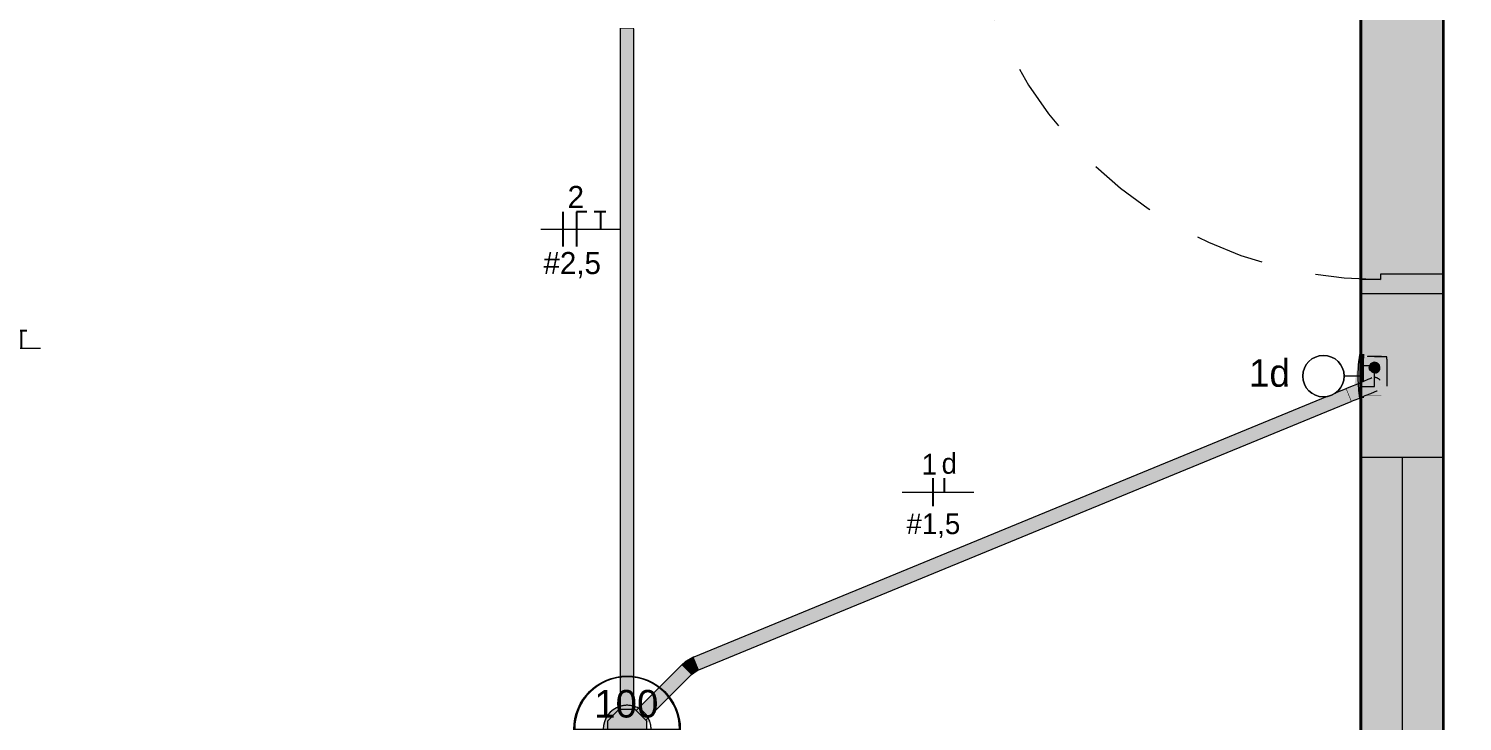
# Model space of a CAD drawing. Header units: metres. Extents: x 34 to 64.7, y -8.4 to 5.
# Drawn here: x 41.518 to 44.117, y 1.764 to 3.02 of the extents above; entities that cross this region are included whole.
import ezdxf

# ---------------------------------------------------------------- set-up
doc = ezdxf.new("R2010")
doc.units = ezdxf.units.M
doc.linetypes.add('Hidden 1_5', pattern=[0.0022, 0.0015, -0.0007])
doc.linetypes.add('IMPORT-HIDDEN2 _4_', pattern=[0.1875, 0.125, -0.0625])
for name, color, linetype, lineweight in [('A-ANNO-NOTE', 7, 'Continuous', 18), ('A-DETL', 7, 'Hidden 1_5', 18), ('ARQ-ELEV6', 7, 'Continuous', 18), ('ARQ-PAR', 7, 'Continuous', 18), ('ARQ-POR', 7, 'Continuous', 18), ('Dispositivos elétricos', 7, 'Continuous', 70), ('E-LITE', 7, 'Continuous', 50), ('E-LITE-EQPM-IDEN', 7, 'Continuous', 9), ('E-LITE-IDEN', 7, 'Continuous', 9), ('E-POWR-CNDT', 7, 'Continuous', 35), ('Identificadores de dispositivos elétricos', 7, 'Continuous', 9), ('S-BEAM', 7, 'Continuous', 18)]:
    doc.layers.add(name, color=color, linetype=linetype, lineweight=lineweight)
for name, color, linetype, lineweight, true_color in [('BASE ELETRICO__dwg', 7, 'Continuous', 18, 0x767676), ('Fase', 1, 'Continuous', 25, 0xff0000), ('Neutro', 5, 'Continuous', 25, 0x0000ff), ('Terra', 3, 'Continuous', 25, 0x00ff00)]:
    doc.layers.add(name, color=color, linetype=linetype, lineweight=lineweight, true_color=true_color)
doc.styles.add('Arial', font='arial.ttf', dxfattribs={"height": 0.05})
doc.styles.add('Century Gothic', font='GOTHIC.TTF', dxfattribs={"height": 0.05})
doc.styles.add('Century Gothic_1', font='GOTHIC.TTF', dxfattribs={"height": 0.04})
doc.styles.add('Century Gothic_2', font='GOTHIC.TTF', dxfattribs={"height": 0.0375})

# ---------------------------------------------------------------- blocks, each defined once
blk = doc.blocks.new('IFC_ifc-1-PLANTA BAIXA - TÉRREO')
at = {"layer": 'S-BEAM', "lineweight": 5, "true_color": 0xe6c9ab, "transparency": 33554675}
blk.add_hatch(color=9, dxfattribs=at).paths.add_polyline_path([(44.0826, 0.3), (44.0826, 3.32), (43.9326, 3.32), (43.9326, 2.425), (43.9354, 2.425), (43.9354, 2.4295), (43.9384, 2.4295), (43.9386, 2.425), (43.9455, 2.425), (43.9455, 2.4255), (43.9697, 2.4255), (43.9697, 2.425), (43.9801, 2.4249), (43.9801, 2.4055), (43.9806, 2.4055), (43.9806, 2.3745), (43.9801, 2.3745), (43.9801, 2.355), (43.9697, 2.355), (43.9697, 2.3545), (43.9455, 2.3545), (43.9455, 2.355), (43.9418, 2.355), (43.9384, 2.3536), (43.9384, 2.3506), (43.9354, 2.3506), (43.9354, 2.3525), (43.9326, 2.3515), (43.9326, 1.6283), (43.9354, 1.6273), (43.9354, 1.6295), (43.9384, 1.6295), (43.9386, 1.626), (43.9417, 1.625), (43.9455, 1.6252), (43.9455, 1.6255), (43.9697, 1.6255), (43.9697, 1.625), (43.9801, 1.6249), (43.9801, 1.6055), (43.9806, 1.6055), (43.9806, 1.5745), (43.9801, 1.5745), (43.9801, 1.555), (43.9697, 1.555), (43.9697, 1.5545), (43.9455, 1.5545), (43.9455, 1.555), (43.9384, 1.555), (43.9384, 1.5506), (43.9354, 1.5506), (43.9354, 1.555), (43.9326, 1.555), (43.9326, 0.3)])
at = {"layer": 'S-BEAM', "color": 253, "lineweight": 35, "true_color": 0xababab}
for p, q in [((43.9326, 4.67), (43.9326, 0.3)), ((44.0826, 0.3), (44.0826, 4.67))]:
    blk.add_line(p, q, dxfattribs=at)
at = {"layer": 'S-BEAM', "color": 9, "lineweight": 35, "true_color": 0xe3c7ab}
for p, q in [((43.9326, 0.3), (43.9326, 4.67)), ((44.0826, 0.3), (44.0826, 4.67)), ((43.9326, 3.32), (43.9326, 0.3)), ((44.0826, 0.3), (44.0826, 3.32))]:
    blk.add_line(p, q, dxfattribs=at)
at = {"layer": 'S-BEAM', "color": 9, "lineweight": 35, "true_color": 0xe5c8ab}
for p, q in [((43.9326, 3.32), (43.9326, 0.3)), ((43.9326, 0.3), (43.9326, 3.32)), ((43.9326, 0.3), (43.9326, 3.32)), ((44.0826, 0.3), (44.0826, 3.32)), ((44.0826, 0.3), (44.0826, 3.32)), ((44.0826, 0.3), (44.0826, 3.32))]:
    blk.add_line(p, q, dxfattribs=at)
blk = doc.blocks.new('BASE ELETRICO__dwg-8227098-PLANTA BAIXA - TÉRREO')
at = {"color": 252, "lineweight": 18, "true_color": 0x8e8e8e}
blk.add_line((44.0076, 2.2433), (44.0076, 0.4), dxfattribs=at)
at = {"layer": 'ARQ-ELEV6', "color": 252, "true_color": 0x8e8e8e}
blk.add_line((43.9326, 2.2433), (44.0826, 2.2433), dxfattribs=at)
at = {"layer": 'ARQ-PAR', "color": 252, "true_color": 0x8e8e8e}
for p, q in [((43.9326, 2.54), (43.9326, 2.4545)), ((43.9326, 2.3256), (43.9326, 1.6545))]:
    blk.add_line(p, q, dxfattribs=at)
at = {"layer": 'ARQ-PAR', "color": 252, "true_color": 0x8e8e8e, "flags": 128}
blk.add_lwpolyline([(42.2946, 3.32), (43.9326, 3.32), (43.9326, 3.22), (44.0826, 3.22), (44.0826, 0.2), (44.1168, 0.2)], dxfattribs=at)
at = {"layer": 'ARQ-POR', "color": 252, "true_color": 0x8e8e8e, "flags": 128}
blk.add_lwpolyline([(44.0826, 2.575), (43.9686, 2.575), (43.9686, 2.565), (43.9326, 2.565), (43.9326, 2.555), (43.9326, 2.54), (44.0826, 2.54), (44.0826, 2.575)], dxfattribs=at)
at = {"layer": 'ARQ-POR', "color": 252, "linetype": 'IMPORT-HIDDEN2 _4_', "true_color": 0x8e8e8e}
blk.add_arc((43.9689, 3.3193), 0.7543, 192.5774, 269.9718, dxfattribs=at)
blk = doc.blocks.new('1_a_1 Interruptor_Conjunto 4x2 - a_Simples-V2-PLANTA BAIXA - TÉRREO')
at = {"layer": 'E-LITE', "lineweight": 18, "true_color": 0xfbfbfb}
h = blk.add_hatch(color=7, dxfattribs=at)
h.paths.add_polyline_path([(-0.0395, 0.002), (-0.0395, 0), (-0.0385, 0), (-0.0393, 0.002)])
h.paths.add_polyline_path([(-0.0136, 0.0041), (-0.0117, 0), (0.0395, 0), (0.0395, 0.002), (0, 0.0051), (-0.0117, 0.0042)])
blk.add_hatch(color=7, dxfattribs=at).paths.add_polyline_path([(-0.0167, 0.0114), (-0.0136, 0.0041), (0, 0.0051), (0.0185, 0.0037), (0.0183, 0.0052), (0.0169, 0.0062), (-0.0162, 0.0114)])
at = {"layer": 'A-DETL'}
blk.add_line((-0.0385, 0), (-0.0119, 0), dxfattribs=at)
blk.add_arc((0, -0.2479), 0.253, 93.1011, 98.9698, dxfattribs=at)
at = {"layer": 'E-LITE', "lineweight": 18}
for p, q in [((-0.0395, 0.002), (-0.0395, 0)), ((-0.0395, 0), (-0.0385, 0)), ((-0.0118, 0), (0, 0)), ((0, 0), (0.0395, 0)), ((0.0395, 0), (0.0395, 0.002))]:
    blk.add_line(p, q, dxfattribs=at)
blk.add_arc((0, -0.2479), 0.253, 81.0302, 93.0898, dxfattribs=at)
blk = doc.blocks.new('PVC Corrugado Amarelo_Caixa de Luz 4x2 - PVC Corrugado Amarelo_Caixa de Luz 4x2-V3-PLANTA BAIXA - TÉRREO')
at = {"layer": 'E-POWR-CNDT', "linetype": 'Hidden 1_5', "lineweight": 18, "true_color": 0xffff00}
for points in [[(-0.035, 0.0321), (-0.035, 0.0371), (-0.0355, 0.0371), (-0.0355, 0.025), (-0.035, 0.025), (-0.035, 0.0313)], [(-0.005, 0.025), (-0.0056, 0.0282), (-0.0063, 0.03), (-0.0079, 0.0321), (-0.011, 0.0341), (-0.0129, 0.0347), (-0.015, 0.035), (-0.0181, 0.0345), (-0.02, 0.0337), (-0.0221, 0.0321), (-0.0237, 0.03), (-0.0248, 0.0266), (-0.025, 0.025), (-0.0244, 0.0218), (-0.0237, 0.02), (-0.0221, 0.0179), (-0.02, 0.0163), (-0.0176, 0.0153), (-0.015, 0.015), (-0.0124, 0.0153), (-0.01, 0.0163), (-0.0073, 0.0188), (-0.0062, 0.0204), (-0.0052, 0.0234), (-0.005, 0.0247)], [(-0.0121, 0.048), (-0.0155, 0.048), (-0.0155, 0.0475), (-0.0121, 0.0475), (-0.0121, 0.0478)], [(0, 0.048), (-0.0121, 0.0478), (-0.0121, 0.0475), (0, 0.0475)], [(0.0121, 0.0476), (0.0121, 0.048), (0, 0.048), (0, 0.0475), (0.0121, 0.0475)], [(0.0155, 0.0475), (0.0155, 0.048), (0.0121, 0.048), (0.0121, 0.0475), (0.0139, 0.0475)], [(0.035, 0.0153), (0.0349, 0.0475), (0.031, 0.0475), (0.031, 0.0188), (0.0339, 0.0119), (0.035, 0.0091), (0.035, 0.0129)], [(0.0355, 0.0358), (0.0355, 0.0371), (0.035, 0.0371), (0.035, 0.025), (0.0355, 0.025), (0.0355, 0.0348)], [(-0.0371, 0.0028), (-0.0371, 0.0058), (-0.0395, 0.0058), (-0.0395, 0.0028), (-0.0389, 0.0028)], [(-0.031, 0.0028), (-0.0313, 0.0058), (-0.0371, 0.0058), (-0.0368, 0.0028), (-0.031, 0.0028)], [(-0.035, 0.025), (-0.0355, 0.025), (-0.0355, 0.0129), (-0.035, 0.0129), (-0.035, 0.0224)], [(0, 0.0058), (-0.031, 0.0058), (-0.031, 0.0028), (0, 0.0028)], [(0.0108, 0.0028), (0.0096, 0.0058), (0, 0.0058), (0, 0.0028), (0.0098, 0.0028)], [(0.0355, 0.0142), (0.0355, 0.025), (0.035, 0.025), (0.035, 0.0129), (0.0355, 0.0129)], [(0.0371, 0.0037), (0.037, 0.0058), (0.0364, 0.0055), (0.037, 0.004)], [(0.0395, 0.0058), (0.0371, 0.0058), (0.0371, 0.0037), (0.0375, 0.0028), (0.0395, 0.0028)]]:
    blk.add_hatch(color=2, dxfattribs=at).paths.add_polyline_path(points)
h = blk.add_hatch(color=2, dxfattribs=at)
h.paths.add_polyline_path([(-0.031, 0.0337), (-0.031, 0.0475), (-0.035, 0.0475), (-0.0349, 0.0058), (-0.031, 0.006), (-0.031, 0.0329)])
h.paths.add_polyline_path([(-0.031, 0.0028), (-0.035, 0.0028), (-0.0349, 0), (-0.031, 0)])
h = blk.add_hatch(color=2, dxfattribs=at)
h.paths.add_polyline_path([(0.031, 0.0475), (-0.031, 0.0475), (-0.031, 0.0058), (0.0096, 0.006), (0.0058, 0.0151), (0.0029, 0.0218), (0.0026, 0.0258), (0.0028, 0.0274), (0.0032, 0.029), (0.0039, 0.0307), (0.0048, 0.0322), (0.0061, 0.0337), (0.0071, 0.0347), (0.0083, 0.0355), (0.01, 0.0364), (0.011, 0.0368), (0.0126, 0.0372), (0.0142, 0.0374), (0.0158, 0.0374), (0.0174, 0.0372), (0.019, 0.0368), (0.0211, 0.0359), (0.0219, 0.0353), (0.0235, 0.0341), (0.0243, 0.0332), (0.0253, 0.032), (0.0262, 0.0302), (0.0268, 0.0289), (0.031, 0.0189), (0.031, 0.0456)])
h.paths.add_polyline_path([(0.0118, 0), (0.0108, 0.0028), (-0.031, 0.0028), (-0.031, 0), (0.0118, 0)])
h.paths.add_polyline_path([(-0.005, 0.025), (-0.0056, 0.0218), (-0.0063, 0.02), (-0.0079, 0.0179), (-0.0104, 0.0162), (-0.0124, 0.0153), (-0.015, 0.015), (-0.0185, 0.0157), (-0.02, 0.0163), (-0.0221, 0.0179), (-0.0237, 0.02), (-0.0248, 0.0235), (-0.0249, 0.0258), (-0.0247, 0.0276), (-0.0237, 0.03), (-0.0217, 0.0324), (-0.02, 0.0337), (-0.0176, 0.0347), (-0.015, 0.035), (-0.0115, 0.0343), (-0.01, 0.0337), (-0.0073, 0.0313), (-0.0063, 0.03), (-0.0053, 0.0276), (-0.0051, 0.0258)])
at = {"layer": 'A-DETL'}
for start, end in [(168.9198, 176.2), (153.9198, 160.9315), (138.9198, 145.9315), (127.6681, 130.9315)]:
    blk.add_arc((0.015, 0.025), 0.0125, start, end, dxfattribs=at)
at = {"layer": 'E-POWR-CNDT', "lineweight": 18}
for p, q in [((-0.035, 0.0375), (-0.0355, 0.0375)), ((-0.035, 0.0375), (-0.0355, 0.0375)), ((-0.0355, 0.0375), (-0.0355, 0.025)), ((-0.0355, 0.0375), (-0.0355, 0.0371)), ((-0.035, 0.0475), (-0.035, 0.025)), ((-0.031, 0.0475), (-0.035, 0.0475)), ((-0.031, 0.0475), (0.0181, 0.0475)), ((-0.016, 0.048), (-0.016, 0.0475)), ((-0.0122, 0.048), (-0.016, 0.048)), ((-0.0125, 0.048), (-0.0125, 0.0475)), ((0, 0.048), (-0.0125, 0.048)), ((0.0125, 0.048), (0, 0.048)), ((0.016, 0.048), (0.0122, 0.048)), ((0.0125, 0.0475), (0.0125, 0.048)), ((0.016, 0.0475), (0.016, 0.048)), ((-0.0371, 0.0058), (-0.0395, 0.0058)), ((-0.0395, 0.0028), (-0.0371, 0.0028)), ((-0.0327, 0.0058), (-0.0371, 0.0058)), ((-0.0371, 0.0028), (-0.031, 0.0028)), ((-0.0355, 0.025), (-0.0355, 0.0125)), ((-0.0355, 0.0129), (-0.0355, 0.0125)), ((-0.0355, 0.0125), (-0.035, 0.0125)), ((-0.0355, 0.0125), (-0.035, 0.0125))]:
    blk.add_line(p, q, dxfattribs=at)
for centre, radius, start, end in [((-0.015, 0.025), 0.01, 15, 180), ((0.015, 0.025), 0.0125, 161.1595, 168.6917), ((0.015, 0.025), 0.0125, 146.1595, 153.6917), ((0.015, 0.025), 0.0125, 131.1595, 138.6917), ((-0.015, 0.025), 0.01, 180, 300)]:
    blk.add_arc(centre, radius, start, end, dxfattribs=at)
blk = doc.blocks.new('PVC Corrugado Amarelo_Caixa de Octogonal 4x4 - PVC Corrugado Amarelo_Caixa de Octogonal 4x4-V22-PLANTA BAIXA - TÉRREO')
at = {"layer": 'Dispositivos elétricos', "linetype": 'Hidden 1_5', "lineweight": 18, "true_color": 0xffff00}
h = blk.add_hatch(color=2, dxfattribs=at)
h.paths.add_polyline_path([(0.0125, -0.0415), (0.0218, -0.0377), (0.0308, -0.0308), (0.0377, -0.0217), (0.0415, -0.0125), (0.0358, -0.0125), (0.0358, -0.0148), (0.0148, -0.0358), (0.0125, -0.0358), (0.0125, -0.0414)])
h.paths.add_polyline_path([(-0.0125, -0.0415), (-0.0125, -0.0358), (-0.0148, -0.0358), (-0.0165, -0.0342), (-0.0205, -0.0382), (-0.0165, -0.0399)])
h.paths.add_polyline_path([(-0.0382, -0.0205), (-0.0342, -0.0165), (-0.0358, -0.0148), (-0.0358, 0.0148), (-0.0148, 0.0358), (-0.0125, 0.0358), (-0.0125, 0.0415), (-0.0217, 0.0377), (-0.031, 0.0304), (-0.0377, 0.0218), (-0.042, 0.0113), (-0.0435, 0), (-0.0417, -0.0121), (-0.0388, -0.0191)])
h.paths.add_polyline_path([(0.04, 0.0125), (0.0415, 0.0125), (0.0382, 0.0205), (0.0342, 0.0165), (0.0358, 0.0148), (0.0358, 0.0125)])
h.paths.add_polyline_path([(0.0165, 0.0342), (0.0205, 0.0382), (0.0125, 0.0415), (0.0125, 0.0358), (0.0148, 0.0358), (0.016, 0.0346)])
blk.add_hatch(color=2, dxfattribs=at).paths.add_polyline_path([(-0.0088, -0.0358), (0.0148, -0.0358), (0.0358, -0.0148), (0.0358, 0.0148), (0.0148, 0.0358), (-0.0148, 0.0358), (-0.0358, 0.0148), (-0.0358, -0.0148), (-0.0148, -0.0358), (-0.0108, -0.0358)])
at = {"layer": 'A-DETL'}
for start, end in [(73.2935, 106.7065), (28.2907, 61.6794), (360, 16.7057), (343.2943, 360), (208.2907, 241.6789), (253.2948, 286.7052)]:
    blk.add_arc((0, 0), 0.0435, start, end, dxfattribs=at)
at = {"layer": 'Dispositivos elétricos', "lineweight": 18}
for p, q in [((-0.0148, 0.0358), (-0.0358, 0.0148)), ((0.0148, 0.0358), (-0.0148, 0.0358)), ((0.0358, 0.0148), (0.0148, 0.0358)), ((-0.0358, 0.0148), (-0.0358, -0.0148)), ((0.0358, -0.0148), (0.0358, 0.0148)), ((-0.0358, -0.0148), (-0.0148, -0.0358)), ((0.0148, -0.0358), (0.0358, -0.0148)), ((-0.0148, -0.0358), (0.0148, -0.0358))]:
    blk.add_line(p, q, dxfattribs=at)
for start, end in [(106.772, 180), (61.7449, 73.228), (180, 208.2252), (16.7712, 28.2252), (286.7708, 343.2288), (241.7444, 253.2292)]:
    blk.add_arc((0, 0), 0.0435, start, end, dxfattribs=at)
blk = doc.blocks.new('Tag de Luminárias de Teto 2 - Tag de Luminárias de Teto 2-3493498-PLANTA BAIXA - TÉRREO')
at = {"layer": 'E-LITE-EQPM-IDEN'}
for p, q in [((-0.00386, 0), (0.00386, 0)), ((-0.0038, 0.00001), (0.0038, 0.00001)), ((0, 0), (0, -0.00386)), ((-0.00004, -0.00001), (-0.0038, -0.00001)), ((-0.00004, -0.00381), (-0.00004, -0.00001)), ((0.00004, -0.00001), (0.00004, -0.00381)), ((0.0038, -0.00001), (0.00004, -0.00001))]:
    blk.add_line(p, q, dxfattribs=at)
blk.add_circle((0, 0), 0.00386, dxfattribs=at)
for centre, start, end in [((0, 0.00001), 360, 180), ((0, -0.00001), 180, 269.411), ((0, -0.00001), 270.589, 360)]:
    blk.add_arc(centre, 0.0038, start, end, dxfattribs=at)
blk = doc.blocks.new('Fiação_PEX_Tags Eletrical Fixtures - 2_ FNT-4480792-PLANTA BAIXA - TÉRREO')
at = {"layer": 'Fase'}
blk.add_line((-0.00098, 0.00125), (-0.00098, -0.00125), dxfattribs=at)
at = {"layer": 'Identificadores de dispositivos elétricos'}
blk.add_line((-0.00257, 0), (0.00315, 0), dxfattribs=at)
at = {"layer": 'Neutro'}
for p, q in [((0.00002, 0.00125), (0.00002, -0.00125)), ((0.00002, 0.00125), (0.00002, -0.00077)), ((0.00076, 0.00125), (0.00002, 0.00125))]:
    blk.add_line(p, q, dxfattribs=at)
at = {"layer": 'Terra'}
for p, q in [((0.00215, 0.00125), (0.00129, 0.00125)), ((0.00175, 0.00125), (0.00175, 0))]:
    blk.add_line(p, q, dxfattribs=at)
blk = doc.blocks.new('Fiação_Tags Lighting Fixture - 2_ FR-3746630-PLANTA BAIXA - TÉRREO')
at = {"layer": 'E-LITE-EQPM-IDEN', "color": 1, "lineweight": 25, "true_color": 0xff0000}
blk.add_line((-0.00039, -0.00164), (-0.00039, -0.00366), dxfattribs=at)
at = {"layer": 'E-LITE-EQPM-IDEN', "lineweight": 25}
blk.add_line((0.00044, -0.00164), (0.00044, -0.00265), dxfattribs=at)
at = {"layer": 'E-LITE-EQPM-IDEN'}
blk.add_line((-0.0026, -0.00265), (0.0026, -0.00265), dxfattribs=at)

msp = doc.modelspace()

# ---------------------------------------------------------------- hatches: boundary and pattern name
at = {"layer": 'E-POWR-CNDT', "lineweight": 5, "true_color": 0xffff00}
for points in [[(42.5901, 3.0196), (42.6151, 3.0196), (42.6151, 3.0206), (42.5901, 3.0206)], [(42.5938, 1.7858), (42.6026, 1.7858), (42.6026, 3.0196), (42.5901, 3.0196), (42.5901, 1.7858), (42.5918, 1.7858)], [(42.6115, 1.7858), (42.6151, 1.7858), (42.6151, 3.0196), (42.6026, 3.0196), (42.6026, 1.7858), (42.6089, 1.7858)], [(43.9104, 2.3556), (43.9114, 2.356), (43.9066, 2.3675), (43.9057, 2.3672), (43.9103, 2.356)], [(43.9114, 2.356), (43.9692, 2.3798), (43.967, 2.3832), (43.9645, 2.3854), (43.9614, 2.3868), (43.9584, 2.3874), (43.955, 2.3871), (43.9514, 2.386), (43.9435, 2.3823), (43.9275, 2.376), (43.9132, 2.3699), (43.9066, 2.3675), (43.9104, 2.3582)], [(43.9161, 2.3444), (43.9298, 2.3504), (43.9514, 2.359), (43.9605, 2.3629), (43.963, 2.3638), (43.9668, 2.3667), (43.968, 2.3682), (43.9694, 2.371), (43.97, 2.3742), (43.9698, 2.3774), (43.969, 2.3797), (43.9114, 2.356), (43.9161, 2.3444)], [(42.7328, 1.8579), (43.9152, 2.344), (43.9104, 2.3556), (42.7281, 1.8694), (42.7327, 1.8583)], [(43.9152, 2.344), (43.9161, 2.3444), (43.9114, 2.356), (43.9104, 2.3556), (43.915, 2.3444)], [(42.7196, 1.8493), (42.7229, 1.852), (42.7304, 1.8567), (42.7319, 1.8575), (42.7224, 1.8806), (42.7106, 1.8741), (42.702, 1.867), (42.7193, 1.8496)], [(42.7319, 1.8575), (42.7328, 1.8579), (42.7233, 1.881), (42.7224, 1.8806), (42.7317, 1.8579)], [(42.6279, 1.7753), (42.7101, 1.8575), (42.7012, 1.8663), (42.6191, 1.7842), (42.6256, 1.7776)], [(42.6368, 1.7665), (42.7189, 1.8486), (42.7101, 1.8575), (42.6279, 1.7753), (42.6365, 1.7668)], [(42.7189, 1.8486), (42.7196, 1.8493), (42.702, 1.867), (42.7012, 1.8663), (42.7186, 1.8489)]]:
    msp.add_hatch(color=2, dxfattribs=at).paths.add_polyline_path(points)
h = msp.add_hatch(color=2, dxfattribs=at)
h.paths.add_polyline_path([(42.7281, 1.8694), (43.9104, 2.3556), (43.9057, 2.3672), (43.8856, 2.3586), (43.8848, 2.3581), (43.8799, 2.3556), (43.8767, 2.3543), (43.8715, 2.3531), (43.8703, 2.3526), (42.7233, 1.881), (42.7268, 1.8724)])
h.paths.add_polyline_path([(42.7239, 1.8808), (42.7239, 1.8808), (42.7247, 1.8811)])

# ---------------------------------------------------------------- linework, layer by layer
at = {"layer": 'A-ANNO-NOTE', "lineweight": 9}
for p, q in [((43.9326, 2.4088), (43.9326, 2.3713)), ((43.9576, 2.4088), (43.9326, 2.4088)), ((43.9576, 2.3713), (43.9576, 2.4088)), ((43.9326, 2.39), (43.9026, 2.39)), ((43.9326, 2.3713), (43.9576, 2.3713))]:
    msp.add_line(p, q, dxfattribs=at)
msp.add_circle((43.8651, 2.39), 0.0375, dxfattribs=at)
for start, end in [(90, 270), (270, 90)]:
    msp.add_arc((43.8651, 2.39), 0.0375, start, end, dxfattribs=at)
at = {"layer": 'E-POWR-CNDT', "color": 57, "lineweight": 18, "true_color": 0x808040}
for p, q in [((42.5901, 3.0206), (42.5901, 3.0196)), ((42.5901, 3.0196), (42.5901, 1.7858)), ((42.6151, 1.7858), (42.6151, 3.0196)), ((43.9057, 2.3672), (43.8866, 2.3593)), ((43.9066, 2.3675), (43.9057, 2.3672)), ((43.8715, 2.3531), (42.7233, 1.881)), ((42.7328, 1.8579), (43.9152, 2.344)), ((43.9152, 2.344), (43.9161, 2.3444)), ((42.7233, 1.881), (42.7224, 1.8806)), ((42.7012, 1.8663), (42.6191, 1.7842)), ((42.6368, 1.7665), (42.7189, 1.8486)), ((42.702, 1.867), (42.7012, 1.8663)), ((42.7189, 1.8486), (42.7196, 1.8493)), ((42.7319, 1.8575), (42.7328, 1.8579))]:
    msp.add_line(p, q, dxfattribs=at)
at = {"layer": 'E-POWR-CNDT', "color": 57, "lineweight": 18, "true_color": 0x808040, "flags": 128}
for points in [[(43.9529, 2.3866), (43.951, 2.3858), (43.9457, 2.3836), (43.9374, 2.3802), (43.9266, 2.3757), (43.9142, 2.3707), (43.9066, 2.3675)], [(43.9161, 2.3444), (43.929, 2.3497), (43.9408, 2.3546), (43.9507, 2.3586), (43.9579, 2.3616), (43.9617, 2.3632), (43.9624, 2.3634)], [(42.7224, 1.8806), (42.7087, 1.8729), (42.702, 1.867)], [(42.7196, 1.8493), (42.7295, 1.8564), (42.7319, 1.8575)]]:
    msp.add_lwpolyline(points, dxfattribs=at)

# ---------------------------------------------------------------- block references
at = {"lineweight": 5}
msp.add_blockref('IFC_ifc-1-PLANTA BAIXA - TÉRREO', (0, 0), dxfattribs=at)
at = {"layer": 'A-DETL'}
for name, rotation in [('1_a_1 Interruptor_Conjunto 4x2 - a_Simples-V2-PLANTA BAIXA - TÉRREO', 89.99999999999986), ('PVC Corrugado Amarelo_Caixa de Luz 4x2 - PVC Corrugado Amarelo_Caixa de Luz 4x2-V3-PLANTA BAIXA - TÉRREO', 269.9999999999989)]:
    msp.add_blockref(name, (43.9326, 2.39), dxfattribs=dict(at, rotation=rotation))
msp.add_blockref('PVC Corrugado Amarelo_Caixa de Octogonal 4x4 - PVC Corrugado Amarelo_Caixa de Octogonal 4x4-V22-PLANTA BAIXA - TÉRREO', (42.6026, 1.75), dxfattribs=at)
at = {"layer": 'BASE ELETRICO__dwg', "color": 252, "true_color": 0x8e8e8e}
msp.add_blockref('BASE ELETRICO__dwg-8227098-PLANTA BAIXA - TÉRREO', (0, 0), dxfattribs=at)
at = {"layer": 'E-LITE-EQPM-IDEN', "xscale": 24.99999999999999, "yscale": 24.99999999999999, "zscale": 24.99999999999999}
for name, p in [('Fiação_Tags Lighting Fixture - 2_ FR-3746630-PLANTA BAIXA - TÉRREO', (43.1665, 2.2459)), ('Tag de Luminárias de Teto 2 - Tag de Luminárias de Teto 2-3493498-PLANTA BAIXA - TÉRREO', (42.6026, 1.75))]:
    msp.add_blockref(name, p, dxfattribs=at)
at = {"layer": 'Identificadores de dispositivos elétricos', "color": 1, "true_color": 0xff0000, "xscale": 24.99999999999999, "yscale": 24.99999999999999, "zscale": 24.99999999999999}
for p in [(42.5106, 2.6563), (41.4605, 2.4409)]:
    msp.add_blockref('Fiação_PEX_Tags Eletrical Fixtures - 2_ FNT-4480792-PLANTA BAIXA - TÉRREO', p, dxfattribs=at)

# ---------------------------------------------------------------- texts
at = {"layer": 'E-LITE-EQPM-IDEN', "attachment_point": 1}
for s, insert, char_height, width, style in [('1', (43.1367, 2.2492), 0.0375, 0.036076, 'Century Gothic_2'), ('d', (43.1728, 2.2506), 0.0375, 0.044093, 'Century Gothic_2'), ('#1,5', (43.1091, 2.1412), 0.0375, 0.136287, 'Century Gothic_2'), ('100', (42.5429, 1.8213), 0.05, 0.144304, 'Arial')]:
    msp.add_mtext(s, dxfattribs=dict(at, insert=insert, char_height=char_height, width=width, style=style))
at = {"layer": 'E-LITE-IDEN', "insert": (43.73, 2.4207), "char_height": 0.05, "width": 0.106224, "attachment_point": 1, "style": 'Century Gothic'}
msp.add_mtext('1d', dxfattribs=at)
at = {"layer": 'Identificadores de dispositivos elétricos', "char_height": 0.04, "attachment_point": 1, "style": 'Century Gothic_1'}
for s, insert, width in [('2', (42.4948, 2.7347), 0.03808), ('#2,5', (42.4511, 2.6149), 0.144304)]:
    msp.add_mtext(s, dxfattribs=dict(at, insert=insert, width=width))

doc.saveas('drawing.dxf')
